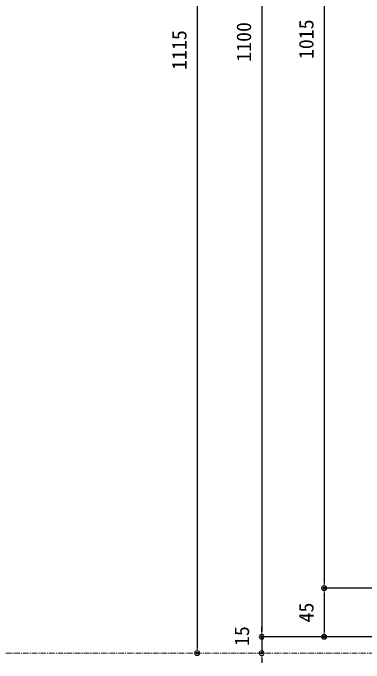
# Model space of a CAD drawing. Units: millimetres, scale not verified. Extents: x -1682 to 1682, y -1188 to 1188.
# Drawn here: x -748 to -423, y -498 to 103 of the extents above; entities that cross this region are included whole.
import ezdxf
from ezdxf.enums import TextEntityAlignment as Align

# ---------------------------------------------------------------- set-up
doc = ezdxf.new("R2010")
doc.units = ezdxf.units.MM
doc.header["$LTSCALE"] = 4
doc.header["$PDMODE"] = 32
doc.header["$PDSIZE"] = 2
doc.linetypes.add('USER1', pattern=[2, 1.25, -0.25, 0.25, -0.25])
for name, color, linetype, lineweight in [('0-0_0', 7, 'Continuous', 18), ('0-1_DEFPOINTS', 7, 'Continuous', 18), ('0-E_KIJUN-A', 2, 'USER1', 18)]:
    doc.layers.add(name, color=color, linetype=linetype, lineweight=lineweight)
doc.layers.add('0-A_1手摺寸法', color=7, linetype='Continuous')
doc.styles.add('ＭＳ ゴシック', font='')
doc.styles.get('ＭＳ ゴシック').set_extended_font_data('MS Gothic')

# ---------------------------------------------------------------- blocks, each defined once
blk = doc.blocks.new('_ORIGIN2')
at = {"layer": '0-0_0'}
blk.add_line((-0.5, 0), (-1, 0), dxfattribs=at)
for radius in [0.5, 0.25]:
    blk.add_circle((0, 0), radius, dxfattribs=at)
blk = doc.blocks.new('D21')
at = {"layer": '0-1_DEFPOINTS'}
blk.add_point((-417.959, 3187.201), dxfattribs=at)
at = {"layer": '0-A_1手摺寸法'}
for p, q in [((-417.959, 4197.601), (-417.959, 3191.801)), ((-106.108, 3187.201), (-417.959, 3187.201))]:
    blk.add_line(p, q, dxfattribs=at)
at = {"layer": '0-A_1手摺寸法', "xscale": 4.6, "yscale": 4.6, "rotation": 270}
blk.add_blockref('_ORIGIN2', (-417.959, 3187.201), dxfattribs=at)
at = {"layer": '0-A_1手摺寸法', "style": 'ＭＳ ゴシック'}
blk.add_text('1015', height=13.49, rotation=90, dxfattribs=at).set_placement((-423.709, 3676.301), align=Align.BOTTOM_LEFT)
blk = doc.blocks.new('D22')
at = {"layer": '0-1_DEFPOINTS'}
blk.add_point((-535.436, 3127.201), dxfattribs=at)
at = {"layer": '0-A_1手摺寸法'}
blk.add_line((-535.436, 4237.601), (-535.436, 3131.801), dxfattribs=at)
at = {"layer": '0-A_1手摺寸法', "xscale": 4.6, "yscale": 4.6, "rotation": 270}
blk.add_blockref('_ORIGIN2', (-535.436, 3127.201), dxfattribs=at)
at = {"layer": '0-A_1手摺寸法', "style": 'ＭＳ ゴシック'}
blk.add_text('1115', height=13.49, rotation=90, dxfattribs=at).set_placement((-541.186, 3666.301), align=Align.BOTTOM_LEFT)
blk = doc.blocks.new('D23')
at = {"layer": '0-1_DEFPOINTS'}
blk.add_point((-475.674, 3142.201), dxfattribs=at)
at = {"layer": '0-A_1手摺寸法'}
for p, q in [((-475.674, 4237.601), (-475.674, 3146.801)), ((-140.608, 3142.201), (-475.674, 3142.201))]:
    blk.add_line(p, q, dxfattribs=at)
at = {"layer": '0-A_1手摺寸法', "xscale": 4.6, "yscale": 4.6, "rotation": 270}
blk.add_blockref('_ORIGIN2', (-475.674, 3142.201), dxfattribs=at)
at = {"layer": '0-A_1手摺寸法', "style": 'ＭＳ ゴシック'}
blk.add_text('1100', height=13.49, rotation=90, dxfattribs=at).set_placement((-481.424, 3673.801), align=Align.BOTTOM_LEFT)
blk = doc.blocks.new('D24')
at = {"layer": '0-1_DEFPOINTS'}
for p in [(-129.108, 3142.201), (-475.674, 3127.201), (-129.108, 3127.201)]:
    blk.add_point(p, dxfattribs=at)
at = {"layer": '0-A_1手摺寸法'}
for p, q in [((-475.674, 3146.801), (-475.674, 3151.401)), ((-140.608, 3142.201), (-475.674, 3142.201)), ((-475.674, 3142.201), (-475.674, 3127.201)), ((-475.674, 3122.601), (-475.674, 3118.001))]:
    blk.add_line(p, q, dxfattribs=at)
at = {"layer": '0-A_1手摺寸法', "xscale": 4.6, "yscale": 4.6}
for p, rotation in [((-475.674, 3142.201), 270), ((-475.674, 3127.201), 90)]:
    blk.add_blockref('_ORIGIN2', p, dxfattribs=dict(at, rotation=rotation))
at = {"layer": '0-A_1手摺寸法', "style": 'ＭＳ ゴシック'}
blk.add_text('15', height=13.49, rotation=90, dxfattribs=at).set_placement((-483.292, 3133.698), align=Align.BOTTOM_LEFT)
blk = doc.blocks.new('D25')
at = {"layer": '0-1_DEFPOINTS'}
for p in [(-94.608, 3187.201), (-417.959, 3142.201), (-129.108, 3142.201)]:
    blk.add_point(p, dxfattribs=at)
at = {"layer": '0-A_1手摺寸法'}
for p, q in [((-106.108, 3187.201), (-417.959, 3187.201)), ((-417.959, 3182.601), (-417.959, 3146.801)), ((-140.608, 3142.201), (-417.959, 3142.201))]:
    blk.add_line(p, q, dxfattribs=at)
at = {"layer": '0-A_1手摺寸法', "xscale": 4.6, "yscale": 4.6}
for p, rotation in [((-417.959, 3187.201), 90), ((-417.959, 3142.201), 270)]:
    blk.add_blockref('_ORIGIN2', p, dxfattribs=dict(at, rotation=rotation))
at = {"layer": '0-A_1手摺寸法', "style": 'ＭＳ ゴシック'}
blk.add_text('45', height=13.49, rotation=90, dxfattribs=at).set_placement((-423.709, 3155.501), align=Align.BOTTOM_LEFT)

msp = doc.modelspace()

# ---------------------------------------------------------------- linework, layer by layer
at = {"layer": '0-E_KIJUN-A'}
msp.add_line((-1362.66, -488.894), (264.192, -488.894), dxfattribs=at)

# ---------------------------------------------------------------- block references
at = {"layer": '0-A_1手摺寸法'}
for name in ['D22', 'D23', 'D21', 'D25', 'D24']:
    msp.add_blockref(name, (-42.416, -3616.095), dxfattribs=at)

doc.saveas('drawing.dxf')
